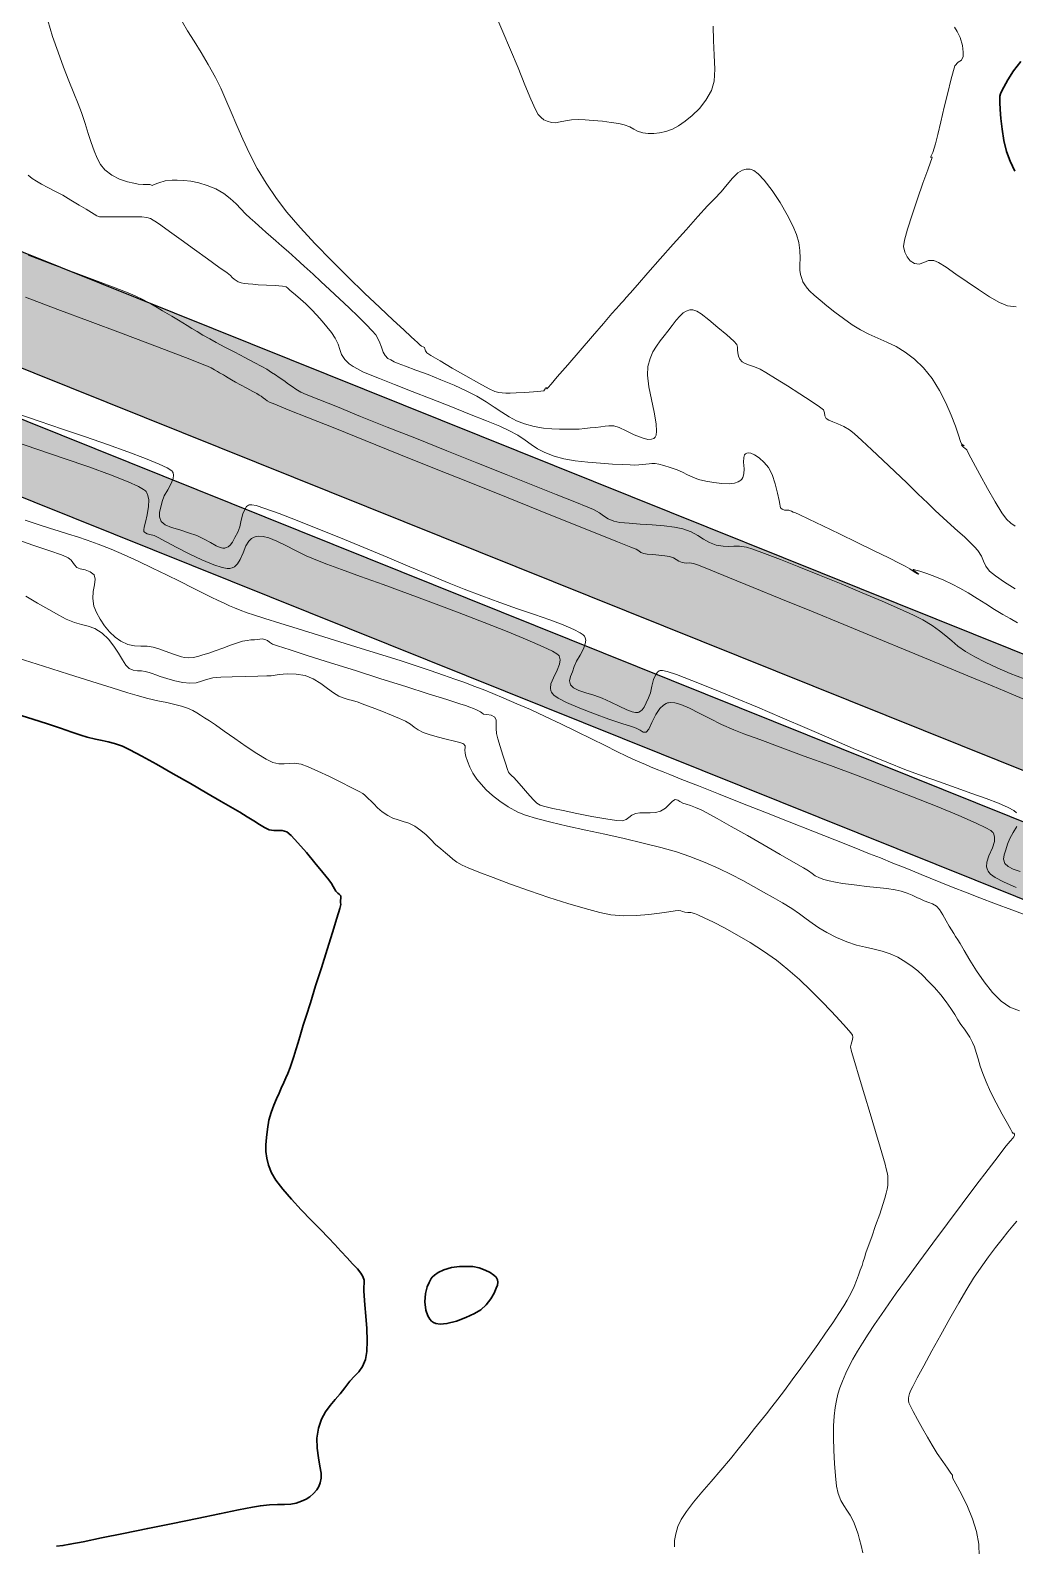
# Model space of a CAD drawing. Header units: metres. Extents: x 2662 to 3279, y 1027 to 1511.
# Drawn here: x 3030 to 3102.4, y 1326.3 to 1437.8 of the extents above; entities that cross this region are included whole.
import ezdxf

# ---------------------------------------------------------------- set-up
doc = ezdxf.new("R2010")
doc.units = ezdxf.units.M
doc.header["$LTSCALE"] = 1000
doc.layers.add('BREAKWATER', color=210, linetype='Continuous')
doc.layers.add('CONT-MJR', color=251, linetype='Continuous', lineweight=30)
doc.layers.add('CONT-MNR', color=252, linetype='Continuous', lineweight=9)

# ---------------------------------------------------------------- blocks, each defined once
blk = doc.blocks.new('Break Water Opsi 1')
at = {"transparency": 33554636}
h = blk.add_hatch(dxfattribs=at)
h.set_pattern_fill('GRAVEL', scale=3)
h.set_pattern_definition([(228.012787504, (2.1637, 1.29784), (-24, -27), [0.403608, -39.957264141]), (184.969740728, (1.8937, 0.99784), (36, 3), [0.692604, -68.567774284]), (132.51044708, (1.2037, 0.93784), (30, -33), [0.488364, -48.348097788]), (267.273689006, (0.0337, 0.18784), (3, 60), [0.630714, -62.440674125]), (292.833654178, (0.0037, -0.44216), (-15, 36), [0.618465, -61.228119384]), (357.273689006, (0.2437, -1.01216), (-60, 3), [0.630714, -62.440674125]), (37.694240467, (0.8737, -1.04216), (-39, -30), [0.834087, -82.574545647]), (72.255328375, (1.5337, -0.53216), (21, 66), [0.787464, -77.95896449]), (121.429565615, (1.7737, 0.21784), (-24, 39), [0.63285, -62.65221933]), (175.23635831, (1.4437, 0.75784), (33, -3), [0.722496, -35.402287736]), (222.397437798, (0.7237, 0.817845), (-36, -33), [0.934344, -92.500125014]), (138.814074834, (3.0037, 0.15784), (-21, 18), [0.318903, -31.571534438]), (171.46923439, (2.7637, 0.36784), (39, -6), [0.606711, -60.064534248]), (225, (2.1637, 0.4578), (-3e-16, -3), [0.424263, -3.818377687]), (203.19859051, (1.9537, 0.81784), (15, 6), [0.228474, -22.618845318]), (291.80140949, (1.7437, 0.72784), (-3, 9), [0.323109, -15.832385421]), (30.96375653, (1.8637, 0.42784), (9, 6), [0.524787, -16.968068685]), (161.56505118, (2.3137, 0.6978), (6, -3), [0.379473, -9.10735998]), (16.389540334, (0.0037, 0.72784), (30, 9), [0.5316, -52.62853544]), (70.34617594, (0.5137, 0.87784), (-12, -33.00000000001), [0.445983, -44.152223242]), (293.19859051, (2.3137, 1.29784), (-6, 15), [0.456945, -22.390374318]), (343.610459666, (2.4937, 0.87784), (-30, 9), [0.5316, -52.62853544]), (339.44395478, (0.0037, -1.13216), (-15, 6), [0.51264, -25.119371236]), (294.77514057, (0.4837, -1.31216), (-15, 33), [0.429534, -42.52392919]), (66.80140949, (2.3437, -1.70216), (6, 15), [0.456945, -22.390374318]), (17.354024636, (2.5237, -1.28216), (-39, -12), [0.502893, -49.786270843]), (69.44395478, (0.8737, -1.70216), (-6, -15), [0.25632, -25.375691236]), (101.30993247, (2.1637, -1.70216), (-3, 12), [0.15297, -15.14408854]), (165.96375653, (2.1337, -1.55216), (9, -3), [0.618465, -11.750851877]), (186.009005957, (1.5337, -1.40216), (30, 3), [0.57315, -56.741769524]), (303.69006753, (1.8637, 0.15784), (-3, 6), [0.432666, -10.383987826]), (353.157226587, (2.1037, -0.20216), (51, -6), [0.755382, -74.782687872]), (60.9453959, (2.8537, -0.29216), (-12, -21), [0.308868, -30.578022423]), (90, (3.0037, -0.0222), (-3, 3), [0.18, -2.82]), (120.256437164, (1.4737, -1.31216), (12, -21), [0.416772, -41.260559968]), (48.012787504, (1.2637, -0.95216), (24, 27), [0.807216, -39.553656141]), (0, (1.8037, -0.3522), (3, 3), [0.78, -2.22]), (325.30484647, (2.5837, -0.35216), (30, -21), [0.474342, -46.959822903]), (254.0546041, (2.9737, -0.62216), (-3, -12), [0.436806, -21.403523668]), (207.645975364, (2.8537, -1.04216), (-57, -30), [0.711195, -70.408422547]), (175.42607874, (2.2237, -1.37216), (-39, 3), [0.752397, -74.487220224])])
edge = h.paths.add_edge_path()
edge.add_line((434236.99, 132320.77), (434220.09, 132319.87))
edge.add_line((434220.09, 132319.87), (434185.31, 132310.94))
edge.add_line((434185.31, 132310.94), (434093.62, 132280.81))
edge.add_arc((434096.96, 132273.09), 8.41, 113.3593, 282.647)
edge.add_line((434098.8, 132264.88), (434190.01, 132294.86))
edge.add_line((434190.01, 132294.86), (434222.64, 132303.23))
edge.add_line((434222.64, 132303.23), (434234.18, 132303.85))
edge.add_line((434234.18, 132303.85), (434387.13, 132242.39))
edge.add_line((434387.13, 132242.39), (434387.22, 132248.07))
edge.add_line((434387.22, 132248.07), (434235.07, 132309.2))
edge.add_line((434235.07, 132309.2), (434221.84, 132308.49))
edge.add_line((434221.84, 132308.49), (434188.53, 132299.95))
edge.add_line((434188.53, 132299.95), (434097.59, 132270.06))
edge.add_arc((434097.44, 132271.85), 1.8, 122.1228, 274.7299, ccw=False)
edge.add_line((434096.48, 132273.38), (434187.54, 132303.31))
edge.add_line((434187.54, 132303.31), (434221.3, 132311.97))
edge.add_line((434221.3, 132311.97), (434235.65, 132312.74))
edge.add_line((434235.65, 132312.74), (434388.52, 132251.32))
edge.add_line((434388.52, 132251.32), (434393.67, 132257.82))
edge.add_line((434393.67, 132257.82), (434236.99, 132320.77))
edge = h.paths.add_edge_path()
edge.add_line((434036.49, 132263.19), (433967.09, 132256.43))
edge.add_line((433967.09, 132256.43), (433969.34, 132248.66))
edge.add_line((433969.34, 132248.66), (434037.77, 132255.32))
edge.add_arc((434037.57, 132253.55), 1.79, -72.3842, 83.5066, ccw=False)
edge.add_line((434038.11, 132251.84), (433969.68, 132245.18))
edge.add_line((433969.68, 132245.18), (433969.55, 132239.84))
edge.add_line((433969.55, 132239.84), (434038.69, 132246.57))
edge.add_arc((434037.08, 132254.81), 8.4, 281.08, 454.0226)
at = {"layer": 'BREAKWATER', "color": 3, "elevation": 2.49}
for points in [[(434094, 132280.93), (434185.31, 132310.94), (434220.09, 132319.87), (434236.99, 132320.77), (434393.67, 132257.82)], [(434096.48, 132273.38), (434187.54, 132303.31), (434221.3, 132311.97), (434235.65, 132312.74), (434388.52, 132251.32)], [(434097.57, 132270.05), (434188.53, 132299.95), (434221.84, 132308.49), (434235.07, 132309.2), (434387.22, 132248.07)], [(434099.23, 132265.02), (434190.01, 132294.86), (434222.64, 132303.23), (434234.18, 132303.85), (434387.13, 132242.39)]]:
    blk.add_lwpolyline(points, dxfattribs=at)

msp = doc.modelspace()

# ---------------------------------------------------------------- linework, layer by layer
at = {"layer": 'CONT-MJR', "elevation": -5, "flags": 128}
for points in [[(3102.42, 1427.44), (3102.08, 1428.16), (3101.81, 1428.89), (3101.61, 1429.7), (3101.47, 1430.53), (3101.38, 1431.31), (3101.33, 1431.98), (3101.31, 1432.48), (3101.3, 1432.74), (3101.32, 1432.96), (3101.36, 1433.13), (3101.46, 1433.34), (3101.6, 1433.62), (3101.89, 1434.14), (3102.31, 1434.81), (3102.85, 1435.49)], [(3028.98, 1387.48), (3030.15, 1387.11), (3031.23, 1386.76), (3032.2, 1386.44), (3033.03, 1386.16), (3033.69, 1385.94), (3034.17, 1385.79), (3034.77, 1385.64), (3035.26, 1385.54), (3035.7, 1385.45), (3036.17, 1385.33), (3036.75, 1385.12), (3037.3, 1384.86), (3038.17, 1384.39), (3039.26, 1383.79), (3040.48, 1383.1), (3041.75, 1382.37), (3042.96, 1381.67), (3044.03, 1381.05), (3044.87, 1380.56), (3045.38, 1380.26), (3045.93, 1379.93), (3046.41, 1379.62), (3046.83, 1379.35), (3047.2, 1379.13), (3047.54, 1378.98), (3047.9, 1378.91), (3048.21, 1378.93), (3048.51, 1378.93), (3048.84, 1378.82), (3049.16, 1378.54), (3049.67, 1378), (3050.29, 1377.3), (3050.92, 1376.54), (3051.49, 1375.84), (3051.93, 1375.3), (3052.13, 1375.03), (3052.26, 1374.81), (3052.35, 1374.62), (3052.45, 1374.45), (3052.6, 1374.31), (3052.73, 1374.21), (3052.82, 1374.1), (3052.82, 1373.93), (3052.79, 1373.76), (3052.81, 1373.61), (3052.82, 1373.47), (3052.74, 1373.18), (3052.52, 1372.46), (3052.2, 1371.42), (3051.81, 1370.17), (3051.39, 1368.82), (3050.96, 1367.48), (3050.58, 1366.25), (3050.27, 1365.25), (3050.06, 1364.59), (3049.86, 1363.92), (3049.68, 1363.32), (3049.52, 1362.77), (3049.37, 1362.28), (3049.23, 1361.84), (3049.1, 1361.47), (3048.93, 1361.04), (3048.77, 1360.71), (3048.62, 1360.38), (3048.44, 1359.96), (3048.28, 1359.59), (3048.09, 1359.18), (3047.89, 1358.71), (3047.7, 1358.18), (3047.53, 1357.6), (3047.42, 1356.94), (3047.35, 1356.32), (3047.31, 1355.78), (3047.31, 1355.29), (3047.38, 1354.81), (3047.51, 1354.3), (3047.73, 1353.72), (3048.05, 1353.18), (3048.56, 1352.52), (3049.19, 1351.79), (3049.91, 1351.02), (3050.64, 1350.26), (3051.33, 1349.56), (3051.92, 1348.95), (3052.37, 1348.47), (3052.83, 1347.96), (3053.28, 1347.48), (3053.69, 1347.04), (3054.04, 1346.66), (3054.3, 1346.34), (3054.45, 1346.1), (3054.53, 1345.83), (3054.54, 1345.6), (3054.52, 1345.35), (3054.51, 1345.05), (3054.54, 1344.68), (3054.6, 1344.02), (3054.67, 1343.19), (3054.73, 1342.27), (3054.76, 1341.37), (3054.73, 1340.58), (3054.63, 1340), (3054.41, 1339.47), (3054.15, 1339.09), (3053.83, 1338.76), (3053.49, 1338.4), (3053.11, 1337.92), (3052.77, 1337.47), (3052.4, 1337.05), (3052.04, 1336.62), (3051.7, 1336.15), (3051.41, 1335.61), (3051.17, 1334.95), (3051.06, 1334.22), (3051.08, 1333.48), (3051.17, 1332.77), (3051.29, 1332.14), (3051.37, 1331.63), (3051.38, 1331.27), (3051.3, 1330.93), (3051.2, 1330.65), (3051.05, 1330.41), (3050.82, 1330.14), (3050.55, 1329.9), (3050.27, 1329.71), (3049.94, 1329.57), (3049.54, 1329.43), (3049.14, 1329.36), (3048.68, 1329.33), (3048.16, 1329.32), (3047.57, 1329.3), (3046.91, 1329.23), (3046.33, 1329.13), (3045.29, 1328.93), (3043.89, 1328.65), (3042.25, 1328.31), (3040.46, 1327.94), (3038.62, 1327.57), (3036.84, 1327.2), (3035.22, 1326.87), (3033.87, 1326.59), (3032.89, 1326.4), (3032.37, 1326.31), (3031.91, 1326.26)]]:
    msp.add_lwpolyline(points, dxfattribs=at)
msp.add_lwpolyline([(3059.56, 1342.76), (3059.49, 1342.82), (3059.37, 1342.96), (3059.22, 1343.22), (3059.08, 1343.63), (3059.01, 1344.23), (3059.05, 1344.85), (3059.17, 1345.34), (3059.31, 1345.67), (3059.42, 1345.87), (3059.48, 1345.96), (3059.55, 1346.05), (3059.71, 1346.21), (3059.98, 1346.41), (3060.4, 1346.6), (3060.97, 1346.76), (3061.55, 1346.84), (3062.09, 1346.85), (3062.54, 1346.83), (3063, 1346.75), (3063.44, 1346.58), (3063.81, 1346.39), (3064.09, 1346.19), (3064.25, 1346.05), (3064.34, 1345.87), (3064.37, 1345.69), (3064.34, 1345.47), (3064.26, 1345.24), (3064.1, 1344.88), (3063.85, 1344.46), (3063.52, 1344.03), (3063.12, 1343.66), (3062.65, 1343.38), (3062.02, 1343.08), (3061.33, 1342.82), (3060.63, 1342.64), (3060.13, 1342.6), (3059.81, 1342.64), (3059.64, 1342.71)], close=True, dxfattribs=at)
at = {"layer": 'CONT-MNR', "flags": 128}
for points, elevation in [([(3102.43, 1396.7), (3101.65, 1397.19), (3100.99, 1397.65), (3100.56, 1398), (3100.27, 1398.38), (3100.11, 1398.74), (3099.96, 1399.1), (3099.69, 1399.51), (3099.44, 1399.8), (3099.11, 1400.13), (3098.7, 1400.52), (3098.23, 1400.94), (3097.71, 1401.42), (3097.15, 1401.93), (3096.56, 1402.47), (3096, 1403), (3095.28, 1403.69), (3094.46, 1404.49), (3093.58, 1405.33), (3092.7, 1406.17), (3091.88, 1406.94), (3091.16, 1407.61), (3090.6, 1408.12), (3090.25, 1408.4), (3089.82, 1408.65), (3089.4, 1408.84), (3089.02, 1408.99), (3088.72, 1409.11), (3088.54, 1409.23), (3088.44, 1409.44), (3088.42, 1409.66), (3088.33, 1409.88), (3088.05, 1410.1), (3087.43, 1410.52), (3086.6, 1411.06), (3085.69, 1411.64), (3084.81, 1412.18), (3084.1, 1412.61), (3083.67, 1412.86), (3083.26, 1413.04), (3082.88, 1413.16), (3082.57, 1413.27), (3082.35, 1413.4), (3082.18, 1413.61), (3082.09, 1413.82), (3082.03, 1414.06), (3082, 1414.28), (3082.02, 1414.47), (3081.97, 1414.67), (3081.73, 1414.92), (3081.22, 1415.38), (3080.56, 1415.94), (3079.89, 1416.5), (3079.33, 1416.93), (3079.01, 1417.14), (3078.73, 1417.22), (3078.49, 1417.22), (3078.23, 1417.14), (3078.02, 1417.01), (3077.77, 1416.77), (3077.49, 1416.46), (3077.19, 1416.08), (3076.88, 1415.67), (3076.61, 1415.31), (3076.33, 1414.95), (3076.05, 1414.56), (3075.79, 1414.13), (3075.57, 1413.64), (3075.41, 1413.06), (3075.38, 1412.41), (3075.49, 1411.56), (3075.68, 1410.63), (3075.88, 1409.69), (3076.02, 1408.85), (3076.06, 1408.3), (3076.02, 1408), (3075.95, 1407.86), (3075.9, 1407.81), (3075.84, 1407.76), (3075.69, 1407.71), (3075.42, 1407.7), (3074.99, 1407.8), (3074.4, 1408.04), (3073.82, 1408.32), (3073.3, 1408.57), (3072.92, 1408.69), (3072.55, 1408.7), (3072.26, 1408.68), (3071.96, 1408.63), (3071.58, 1408.58), (3071.17, 1408.54), (3070.78, 1408.5), (3070.36, 1408.46), (3069.85, 1408.45), (3069.42, 1408.45), (3068.92, 1408.45), (3068.35, 1408.47), (3067.73, 1408.53), (3067.05, 1408.64), (3066.34, 1408.84), (3065.75, 1409.07), (3065.2, 1409.36), (3064.66, 1409.7), (3064.11, 1410.07), (3063.51, 1410.46), (3062.83, 1410.87), (3062.05, 1411.28), (3061.15, 1411.69), (3060.19, 1412.09), (3059.24, 1412.47), (3058.34, 1412.8), (3057.59, 1413.09), (3057.03, 1413.29), (3056.75, 1413.41), (3056.49, 1413.54), (3056.29, 1413.66), (3056.09, 1413.86), (3055.94, 1414.12), (3055.81, 1414.49), (3055.64, 1414.93), (3055.39, 1415.38), (3055.12, 1415.69), (3054.68, 1416.15), (3054.1, 1416.73), (3053.43, 1417.37), (3052.72, 1418.04), (3052.01, 1418.71), (3051.35, 1419.32), (3050.78, 1419.85), (3050.12, 1420.45), (3049.52, 1421), (3048.97, 1421.49), (3048.47, 1421.92), (3048.04, 1422.3), (3047.67, 1422.63), (3047.31, 1422.94), (3047.03, 1423.19), (3046.78, 1423.42), (3046.5, 1423.67), (3046.14, 1423.98), (3045.81, 1424.3), (3045.47, 1424.66), (3045.11, 1425.04), (3044.69, 1425.42), (3044.21, 1425.78), (3043.63, 1426.12), (3043, 1426.38), (3042.38, 1426.57), (3041.79, 1426.69), (3041.26, 1426.75), (3040.79, 1426.78), (3040.41, 1426.78), (3039.91, 1426.71), (3039.44, 1426.57), (3039.09, 1426.44), (3038.93, 1426.38), (3038.85, 1426.42), (3038.76, 1426.46), (3038.6, 1426.45), (3038.29, 1426.44), (3037.92, 1426.47), (3037.6, 1426.54), (3037.12, 1426.65), (3036.55, 1426.84), (3035.97, 1427.13), (3035.45, 1427.53), (3035.15, 1427.91), (3034.89, 1428.38), (3034.67, 1428.92), (3034.46, 1429.53), (3034.24, 1430.21), (3034.01, 1430.95), (3033.74, 1431.74), (3033.5, 1432.38), (3033.19, 1433.17), (3032.82, 1434.08), (3032.42, 1435.09), (3032.02, 1436.18), (3031.62, 1437.33), (3031.26, 1438.52)], -2), ([(3102.43, 1401.31), (3102.13, 1401.52), (3101.8, 1401.82), (3101.45, 1402.3), (3100.96, 1403.1), (3100.4, 1404.09), (3099.84, 1405.11), (3099.35, 1406.02), (3099, 1406.67), (3098.87, 1406.92), (3098.82, 1406.97), (3098.78, 1407.01), (3098.62, 1407.14), (3098.49, 1407.28), (3098.59, 1407.25), (3098.7, 1407.21), (3098.62, 1407.27), (3098.48, 1407.37), (3098.42, 1407.55), (3098.27, 1408.01), (3098.04, 1408.67), (3097.73, 1409.48), (3097.34, 1410.38), (3096.87, 1411.3), (3096.32, 1412.18), (3095.7, 1412.97), (3095.03, 1413.61), (3094.35, 1414.12), (3093.67, 1414.52), (3092.99, 1414.86), (3092.33, 1415.15), (3091.68, 1415.44), (3091.05, 1415.75), (3090.45, 1416.12), (3089.8, 1416.59), (3089.17, 1417.06), (3088.59, 1417.52), (3088.08, 1417.94), (3087.65, 1418.31), (3087.33, 1418.61), (3087.13, 1418.82), (3086.95, 1419.07), (3086.82, 1419.29), (3086.73, 1419.53), (3086.64, 1419.84), (3086.6, 1420.14), (3086.6, 1420.55), (3086.61, 1421.04), (3086.59, 1421.59), (3086.52, 1422.18), (3086.35, 1422.78), (3086.08, 1423.41), (3085.66, 1424.22), (3085.14, 1425.12), (3084.57, 1426), (3083.98, 1426.77), (3083.53, 1427.24), (3083.21, 1427.47), (3083.02, 1427.55), (3082.93, 1427.57), (3082.83, 1427.58), (3082.64, 1427.57), (3082.37, 1427.5), (3082.04, 1427.3), (3081.64, 1426.92), (3081.25, 1426.45), (3080.81, 1425.92), (3080.31, 1425.39), (3079.81, 1424.88), (3079.09, 1424.09), (3078.22, 1423.12), (3077.27, 1422.05), (3076.31, 1420.97), (3075.41, 1419.95), (3074.65, 1419.08), (3074.1, 1418.45), (3073.82, 1418.14), (3073.61, 1417.9), (3073.45, 1417.72), (3073.29, 1417.54), (3073.08, 1417.31), (3072.77, 1416.95), (3072.15, 1416.23), (3071.33, 1415.28), (3070.42, 1414.23), (3069.53, 1413.19), (3068.75, 1412.29), (3068.29, 1411.76), (3068.08, 1411.51), (3068.01, 1411.43), (3068, 1411.42), (3067.99, 1411.42), (3067.97, 1411.44), (3067.94, 1411.48), (3067.9, 1411.51), (3067.86, 1411.41), (3067.77, 1411.28), (3067.54, 1411.25), (3067.01, 1411.2), (3066.36, 1411.15), (3065.73, 1411.11), (3065.28, 1411.1), (3064.96, 1411.1), (3064.7, 1411.11), (3064.45, 1411.14), (3064.15, 1411.22), (3063.73, 1411.42), (3062.97, 1411.83), (3062.02, 1412.37), (3061.02, 1412.94), (3060.12, 1413.47), (3059.45, 1413.88), (3059.16, 1414.07), (3059.06, 1414.22), (3059.01, 1414.37), (3058.97, 1414.46), (3058.87, 1414.51), (3058.77, 1414.55), (3058.66, 1414.64), (3058.47, 1414.82), (3058.24, 1415.03), (3058.01, 1415.25), (3057.47, 1415.75), (3056.68, 1416.48), (3055.7, 1417.4), (3054.57, 1418.46), (3053.37, 1419.63), (3052.14, 1420.85), (3050.94, 1422.09), (3049.83, 1423.29), (3048.85, 1424.41), (3048.08, 1425.41), (3047.33, 1426.54), (3046.67, 1427.64), (3046.11, 1428.73), (3045.61, 1429.78), (3045.16, 1430.8), (3044.75, 1431.77), (3044.37, 1432.68), (3043.99, 1433.54), (3043.6, 1434.33), (3043.07, 1435.28), (3042.54, 1436.17), (3042.02, 1437), (3041.55, 1437.75), (3041.18, 1438.4)], -3), ([(3080.21, 1438.11), (3080.23, 1437.04), (3080.29, 1435.96), (3080.33, 1434.94), (3080.3, 1434.06), (3080.1, 1433.36), (3079.68, 1432.65), (3079.2, 1432.04), (3078.68, 1431.53), (3078.16, 1431.1), (3077.66, 1430.77), (3077.22, 1430.53), (3076.73, 1430.34), (3076.28, 1430.24), (3075.85, 1430.2), (3075.44, 1430.21), (3075.05, 1430.26), (3074.66, 1430.37), (3074.37, 1430.53), (3074.08, 1430.7), (3073.68, 1430.85), (3073.27, 1430.94), (3072.71, 1431.02), (3072.07, 1431.1), (3071.4, 1431.17), (3070.79, 1431.22), (3070.28, 1431.23), (3069.79, 1431.2), (3069.35, 1431.13), (3068.96, 1431.05), (3068.62, 1431), (3068.32, 1431.01), (3068.01, 1431.1), (3067.77, 1431.21), (3067.56, 1431.38), (3067.33, 1431.61), (3067.14, 1431.97), (3066.81, 1432.72), (3066.37, 1433.78), (3065.86, 1435.03), (3065.31, 1436.36), (3064.75, 1437.68), (3064.23, 1438.88)], -4), ([(3102.5, 1417.45), (3101.87, 1417.53), (3101.29, 1417.77), (3100.56, 1418.19), (3099.74, 1418.72), (3098.9, 1419.3), (3098.08, 1419.86), (3097.36, 1420.36), (3096.79, 1420.71), (3096.45, 1420.87), (3096.05, 1420.85), (3095.71, 1420.72), (3095.38, 1420.6), (3095.04, 1420.63), (3094.72, 1420.84), (3094.48, 1421.12), (3094.31, 1421.47), (3094.22, 1421.89), (3094.29, 1422.35), (3094.52, 1423.17), (3094.85, 1424.23), (3095.25, 1425.4), (3095.65, 1426.54), (3096, 1427.52), (3096.2, 1428.1), (3096.3, 1428.37), (3096.33, 1428.46), (3096.33, 1428.47), (3096.33, 1428.47), (3096.31, 1428.47), (3096.25, 1428.46), (3096.21, 1428.45), (3096.25, 1428.56), (3096.37, 1428.81), (3096.48, 1429.12), (3096.57, 1429.45), (3096.74, 1430.14), (3096.96, 1431.07), (3097.22, 1432.13), (3097.48, 1433.19), (3097.71, 1434.12), (3097.9, 1434.83), (3098.01, 1435.18), (3098.24, 1435.44), (3098.48, 1435.61), (3098.62, 1435.87), (3098.62, 1436.19), (3098.55, 1436.69), (3098.38, 1437.27), (3098.18, 1437.72), (3097.97, 1438.03)], -4), ([(3102.61, 1394.2), (3102.07, 1394.51), (3101.53, 1394.82), (3100.92, 1395.19), (3100.28, 1395.59), (3099.63, 1396), (3098.98, 1396.4), (3098.37, 1396.76), (3097.81, 1397.05), (3097.18, 1397.33), (3096.53, 1397.6), (3095.93, 1397.82), (3095.43, 1398), (3095.13, 1398.08), (3094.99, 1398.12), (3094.95, 1398.12), (3094.94, 1398.12), (3094.94, 1398.1), (3094.97, 1398.06), (3095.07, 1397.98), (3095.24, 1397.86), (3095.34, 1397.77), (3095.24, 1397.81), (3095, 1397.96), (3094.69, 1398.17), (3094.34, 1398.37), (3093.95, 1398.57), (3093.15, 1398.97), (3092.06, 1399.5), (3090.81, 1400.11), (3089.51, 1400.74), (3088.29, 1401.33), (3087.26, 1401.83), (3086.55, 1402.17), (3086.28, 1402.3), (3086.19, 1402.32), (3086.11, 1402.34), (3085.97, 1402.41), (3085.78, 1402.48), (3085.63, 1402.49), (3085.47, 1402.5), (3085.3, 1402.56), (3085.18, 1402.65), (3085.14, 1402.78), (3085.13, 1402.94), (3085.08, 1403.2), (3084.96, 1403.75), (3084.78, 1404.43), (3084.55, 1405.11), (3084.28, 1405.62), (3083.96, 1406), (3083.61, 1406.33), (3083.26, 1406.57), (3082.99, 1406.68), (3082.81, 1406.71), (3082.69, 1406.69), (3082.64, 1406.67), (3082.59, 1406.64), (3082.52, 1406.56), (3082.47, 1406.36), (3082.46, 1406.02), (3082.49, 1405.53), (3082.48, 1405.15), (3082.4, 1404.9), (3082.32, 1404.76), (3082.26, 1404.7), (3082.19, 1404.65), (3082.05, 1404.57), (3081.79, 1404.48), (3081.4, 1404.43), (3080.85, 1404.45), (3080.26, 1404.53), (3079.67, 1404.63), (3079.14, 1404.75), (3078.71, 1404.92), (3078.33, 1405.1), (3077.95, 1405.29), (3077.56, 1405.45), (3077.05, 1405.62), (3076.59, 1405.77), (3076.22, 1405.87), (3075.94, 1405.93), (3075.71, 1405.93), (3075.51, 1405.9), (3075.27, 1405.87), (3075, 1405.85), (3074.74, 1405.82), (3074.41, 1405.81), (3074.11, 1405.82), (3073.55, 1405.84), (3072.8, 1405.88), (3071.92, 1405.94), (3070.99, 1406.02), (3070.07, 1406.13), (3069.23, 1406.27), (3068.53, 1406.45), (3067.84, 1406.72), (3067.29, 1407.01), (3066.83, 1407.32), (3066.38, 1407.65), (3065.85, 1408), (3065.18, 1408.36), (3064.52, 1408.66), (3063.53, 1409.07), (3062.3, 1409.56), (3060.92, 1410.11), (3059.47, 1410.67), (3058.06, 1411.23), (3056.76, 1411.73), (3055.66, 1412.17), (3054.87, 1412.49), (3054.45, 1412.67), (3054.04, 1412.88), (3053.72, 1413.05), (3053.43, 1413.25), (3053.12, 1413.57), (3052.88, 1413.95), (3052.75, 1414.31), (3052.62, 1414.7), (3052.4, 1415.14), (3052.13, 1415.55), (3051.8, 1415.97), (3051.44, 1416.4), (3051.06, 1416.83), (3050.66, 1417.25), (3050.26, 1417.66), (3049.85, 1418.02), (3049.49, 1418.33), (3049.21, 1418.56), (3049.06, 1418.68), (3048.93, 1418.82), (3048.79, 1418.92), (3048.52, 1418.96), (3047.99, 1419.01), (3047.35, 1419.05), (3046.75, 1419.08), (3046.36, 1419.11), (3046.01, 1419.14), (3045.72, 1419.17), (3045.48, 1419.22), (3045.27, 1419.3), (3045.11, 1419.39), (3044.97, 1419.49), (3044.84, 1419.62), (3044.71, 1419.75), (3044.46, 1419.94), (3043.85, 1420.38), (3043.01, 1420.99), (3042.05, 1421.68), (3041.08, 1422.38), (3040.22, 1423), (3039.57, 1423.46), (3039.26, 1423.68), (3039.01, 1423.83), (3038.82, 1423.95), (3038.55, 1424.03), (3038.18, 1424.06), (3037.5, 1424.08), (3036.69, 1424.08), (3035.9, 1424.08), (3035.3, 1424.07), (3035.06, 1424.07), (3035, 1424.1), (3034.88, 1424.15), (3034.67, 1424.26), (3034.47, 1424.39), (3034.08, 1424.63), (3033.56, 1424.94), (3032.96, 1425.3), (3032.36, 1425.66), (3031.79, 1425.97), (3031.27, 1426.24), (3030.81, 1426.47), (3030.42, 1426.69), (3030.11, 1426.9), (3029.83, 1427.13)], -1), ([(3103.09, 1390.07), (3102.08, 1390.48), (3101.11, 1390.89), (3100.23, 1391.3), (3099.47, 1391.69), (3098.78, 1392.1), (3098.23, 1392.49), (3097.77, 1392.87), (3097.34, 1393.24), (3096.88, 1393.61), (3096.33, 1394), (3095.65, 1394.42), (3094.96, 1394.76), (3093.93, 1395.23), (3092.65, 1395.79), (3091.19, 1396.41), (3089.63, 1397.06), (3088.05, 1397.7), (3086.53, 1398.31), (3085.16, 1398.86), (3084, 1399.3), (3083.14, 1399.61), (3082.67, 1399.77), (3082.16, 1399.84), (3081.74, 1399.85), (3081.36, 1399.82), (3080.95, 1399.83), (3080.45, 1399.92), (3079.94, 1400.11), (3079.51, 1400.36), (3079.08, 1400.63), (3078.59, 1400.9), (3077.99, 1401.12), (3077.38, 1401.25), (3076.6, 1401.34), (3075.73, 1401.41), (3074.85, 1401.47), (3074.03, 1401.52), (3073.36, 1401.59), (3072.92, 1401.68), (3072.48, 1401.86), (3072.16, 1402.06), (3071.85, 1402.29), (3071.42, 1402.53), (3070.99, 1402.71), (3070.05, 1403.09), (3068.67, 1403.65), (3066.95, 1404.33), (3064.98, 1405.12), (3062.84, 1405.98), (3060.61, 1406.86), (3058.38, 1407.75), (3056.24, 1408.6), (3054.28, 1409.39), (3052.57, 1410.08), (3051.21, 1410.62), (3050.28, 1411.01), (3049.87, 1411.18), (3049.51, 1411.39), (3049.24, 1411.58), (3048.98, 1411.77), (3048.64, 1412.02), (3048.29, 1412.25), (3048.01, 1412.44), (3047.73, 1412.63), (3047.37, 1412.86), (3047, 1413.06), (3046.44, 1413.36), (3045.75, 1413.72), (3045.02, 1414.11), (3044.3, 1414.48), (3043.66, 1414.82), (3043.18, 1415.09), (3042.68, 1415.37), (3042.25, 1415.63), (3041.86, 1415.86), (3041.52, 1416.07), (3041.2, 1416.26), (3040.88, 1416.46), (3040.63, 1416.61), (3040.38, 1416.77), (3040.05, 1416.96), (3039.71, 1417.16), (3039.31, 1417.4), (3038.84, 1417.67), (3038.3, 1417.96), (3037.68, 1418.26), (3037.17, 1418.47), (3036.21, 1418.84), (3034.91, 1419.34), (3033.35, 1419.93), (3031.62, 1420.57), (3029.81, 1421.25)], 1), ([(3103.12, 1388.56), (3102.15, 1388.97), (3100.74, 1389.56), (3098.96, 1390.3), (3096.9, 1391.16), (3094.63, 1392.09), (3092.25, 1393.08), (3089.82, 1394.08), (3087.45, 1395.05), (3085.2, 1395.97), (3083.16, 1396.81), (3081.41, 1397.52), (3080.04, 1398.07), (3079.13, 1398.43), (3078.76, 1398.57), (3078.47, 1398.61), (3078.22, 1398.59), (3077.93, 1398.63), (3077.7, 1398.73), (3077.5, 1398.85), (3077.29, 1398.97), (3077.01, 1399.08), (3076.67, 1399.14), (3076.23, 1399.18), (3075.77, 1399.22), (3075.37, 1399.25), (3075.11, 1399.29), (3074.9, 1399.38), (3074.75, 1399.49), (3074.55, 1399.61), (3074.16, 1399.77), (3073.17, 1400.17), (3071.67, 1400.77), (3069.74, 1401.54), (3067.49, 1402.45), (3065.01, 1403.44), (3062.39, 1404.49), (3059.72, 1405.56), (3057.09, 1406.61), (3054.61, 1407.61), (3052.37, 1408.51), (3050.45, 1409.28), (3048.95, 1409.88), (3047.96, 1410.28), (3047.58, 1410.44), (3047.41, 1410.54), (3047.28, 1410.64), (3047.12, 1410.75), (3046.95, 1410.87), (3046.82, 1410.96), (3046.64, 1411.07), (3046.35, 1411.23), (3045.9, 1411.46), (3045.43, 1411.71), (3045.07, 1411.9), (3044.77, 1412.08), (3044.53, 1412.22), (3044.33, 1412.35), (3044.18, 1412.44), (3044.05, 1412.51), (3043.9, 1412.6), (3043.74, 1412.7), (3043.54, 1412.82), (3043.29, 1412.95), (3043.01, 1413.09), (3042.63, 1413.24), (3041.72, 1413.59), (3040.36, 1414.11), (3038.62, 1414.77), (3036.6, 1415.53), (3034.37, 1416.38), (3032.01, 1417.26), (3029.62, 1418.17)], 2), ([(3028.99, 1409.6), (3030.64, 1409.04), (3032.34, 1408.46), (3034.04, 1407.88), (3035.66, 1407.31), (3037.15, 1406.77), (3038.44, 1406.29), (3039.46, 1405.87), (3040.04, 1405.6), (3040.32, 1405.44), (3040.42, 1405.35), (3040.45, 1405.32), (3040.48, 1405.24), (3040.51, 1405.07), (3040.48, 1404.81), (3040.35, 1404.45), (3040.09, 1403.99), (3039.83, 1403.54), (3039.67, 1403.13), (3039.57, 1402.7), (3039.48, 1402.33), (3039.47, 1401.99), (3039.6, 1401.66), (3039.89, 1401.42), (3040.37, 1401.21), (3040.97, 1401.03), (3041.61, 1400.83), (3042.22, 1400.62), (3042.76, 1400.36), (3043.23, 1400.1), (3043.65, 1399.87), (3043.95, 1399.74), (3044.15, 1399.7), (3044.28, 1399.7), (3044.34, 1399.72), (3044.41, 1399.74), (3044.54, 1399.8), (3044.69, 1399.92), (3044.85, 1400.14), (3045.03, 1400.48), (3045.24, 1400.88), (3045.39, 1401.27), (3045.5, 1401.75), (3045.61, 1402.22), (3045.75, 1402.55), (3045.89, 1402.75), (3046.02, 1402.85), (3046.09, 1402.88), (3046.13, 1402.89), (3046.27, 1402.89), (3046.59, 1402.82), (3047.22, 1402.62), (3048.29, 1402.24), (3049.62, 1401.73), (3051.14, 1401.12), (3052.8, 1400.45), (3054.51, 1399.73), (3056.23, 1399.02), (3057.9, 1398.32), (3059.44, 1397.68), (3060.79, 1397.12), (3061.89, 1396.67), (3063.2, 1396.18), (3064.52, 1395.7), (3065.83, 1395.24), (3067.07, 1394.81), (3068.21, 1394.41), (3069.19, 1394.04), (3069.97, 1393.71), (3070.43, 1393.47), (3070.66, 1393.31), (3070.75, 1393.21), (3070.78, 1393.17), (3070.81, 1393.09), (3070.84, 1392.92), (3070.81, 1392.65), (3070.68, 1392.28), (3070.43, 1391.81), (3070.17, 1391.37), (3070, 1390.98), (3069.86, 1390.59), (3069.72, 1390.25), (3069.65, 1389.94), (3069.72, 1389.64), (3069.95, 1389.42), (3070.34, 1389.23), (3070.85, 1389.06), (3071.44, 1388.88), (3072.06, 1388.65), (3072.69, 1388.37), (3073.31, 1388.06), (3073.87, 1387.8), (3074.26, 1387.65), (3074.5, 1387.6), (3074.63, 1387.6), (3074.69, 1387.61), (3074.75, 1387.63), (3074.86, 1387.69), (3075, 1387.8), (3075.14, 1388), (3075.28, 1388.32), (3075.46, 1388.69), (3075.6, 1389.06), (3075.71, 1389.54), (3075.83, 1390.02), (3075.97, 1390.36), (3076.12, 1390.56), (3076.25, 1390.66), (3076.32, 1390.69), (3076.36, 1390.7), (3076.5, 1390.69), (3076.84, 1390.61), (3077.51, 1390.39), (3078.66, 1389.96), (3080.08, 1389.4), (3081.7, 1388.73), (3083.47, 1387.99), (3085.3, 1387.2), (3087.14, 1386.42), (3088.9, 1385.66), (3090.53, 1384.96), (3091.96, 1384.36), (3093.11, 1383.89), (3094.33, 1383.41), (3095.59, 1382.95), (3096.86, 1382.5), (3098.09, 1382.06), (3099.25, 1381.65), (3100.3, 1381.27), (3101.2, 1380.92), (3101.92, 1380.6), (3102.33, 1380.38), (3102.54, 1380.23)], 2), ([(3028.58, 1407.62), (3030.54, 1406.96), (3032.47, 1406.3), (3034.28, 1405.67), (3035.88, 1405.08), (3037.17, 1404.57), (3037.93, 1404.22), (3038.31, 1404.02), (3038.45, 1403.91), (3038.49, 1403.86), (3038.55, 1403.77), (3038.63, 1403.57), (3038.69, 1403.24), (3038.68, 1402.76), (3038.58, 1402.15), (3038.44, 1401.6), (3038.35, 1401.24), (3038.32, 1401.04), (3038.33, 1400.95), (3038.34, 1400.92), (3038.37, 1400.87), (3038.45, 1400.81), (3038.58, 1400.75), (3038.78, 1400.71), (3039.09, 1400.62), (3039.39, 1400.47), (3039.97, 1400.15), (3040.76, 1399.73), (3041.66, 1399.27), (3042.6, 1398.83), (3043.48, 1398.46), (3044.08, 1398.27), (3044.46, 1398.2), (3044.65, 1398.2), (3044.73, 1398.21), (3044.83, 1398.24), (3045, 1398.33), (3045.21, 1398.53), (3045.42, 1398.87), (3045.63, 1399.36), (3045.84, 1399.86), (3046.05, 1400.21), (3046.26, 1400.41), (3046.44, 1400.5), (3046.53, 1400.53), (3046.62, 1400.55), (3046.8, 1400.57), (3047.1, 1400.55), (3047.53, 1400.45), (3048.12, 1400.21), (3048.77, 1399.89), (3049.49, 1399.53), (3050.27, 1399.14), (3051.11, 1398.78), (3051.8, 1398.52), (3052.88, 1398.13), (3054.28, 1397.61), (3055.93, 1397.01), (3057.73, 1396.35), (3059.63, 1395.65), (3061.53, 1394.93), (3063.37, 1394.23), (3065.07, 1393.56), (3066.54, 1392.96), (3067.72, 1392.44), (3068.4, 1392.11), (3068.72, 1391.91), (3068.84, 1391.81), (3068.88, 1391.77), (3068.92, 1391.67), (3068.96, 1391.47), (3068.92, 1391.15), (3068.75, 1390.71), (3068.46, 1390.16), (3068.28, 1389.71), (3068.24, 1389.39), (3068.28, 1389.19), (3068.32, 1389.09), (3068.36, 1389.02), (3068.5, 1388.88), (3068.82, 1388.66), (3069.43, 1388.34), (3070.4, 1387.92), (3071.48, 1387.51), (3072.55, 1387.12), (3073.5, 1386.8), (3074.21, 1386.57), (3074.55, 1386.45), (3074.84, 1386.29), (3075.06, 1386.16), (3075.3, 1386.15), (3075.48, 1386.38), (3075.71, 1386.87), (3076.01, 1387.46), (3076.3, 1387.9), (3076.56, 1388.15), (3076.76, 1388.27), (3076.86, 1388.31), (3076.94, 1388.32), (3077.11, 1388.34), (3077.4, 1388.31), (3077.84, 1388.18), (3078.47, 1387.91), (3079.19, 1387.55), (3079.98, 1387.15), (3080.83, 1386.73), (3081.74, 1386.33), (3082.48, 1386.04), (3083.64, 1385.61), (3085.14, 1385.06), (3086.91, 1384.4), (3088.84, 1383.69), (3090.88, 1382.93), (3092.92, 1382.16), (3094.89, 1381.4), (3096.71, 1380.68), (3098.29, 1380.03), (3099.56, 1379.47), (3100.29, 1379.12), (3100.65, 1378.91), (3100.78, 1378.8), (3100.82, 1378.76), (3100.87, 1378.65), (3100.92, 1378.44), (3100.91, 1378.1), (3100.76, 1377.64), (3100.51, 1377.05), (3100.36, 1376.58), (3100.34, 1376.24), (3100.39, 1376.02), (3100.44, 1375.92), (3100.49, 1375.85), (3100.63, 1375.71), (3100.96, 1375.47), (3101.57, 1375.15), (3102.51, 1374.72)], 1), ([(3029.59, 1401.76), (3030.55, 1401.43), (3031.38, 1401.17), (3032.1, 1400.94), (3032.78, 1400.73), (3033.45, 1400.52), (3034.17, 1400.28), (3034.98, 1399.98), (3035.93, 1399.61), (3036.89, 1399.2), (3037.91, 1398.73), (3038.96, 1398.23), (3040, 1397.73), (3041, 1397.23), (3041.91, 1396.78), (3042.69, 1396.38), (3043.32, 1396.07), (3043.75, 1395.86), (3044.25, 1395.64), (3044.64, 1395.45), (3045, 1395.3), (3045.41, 1395.13), (3045.92, 1394.94), (3046.39, 1394.78), (3047.22, 1394.52), (3048.34, 1394.17), (3049.68, 1393.75), (3051.17, 1393.29), (3052.74, 1392.81), (3054.32, 1392.32), (3055.85, 1391.84), (3057.25, 1391.4), (3058.45, 1391.01), (3059.39, 1390.69), (3060.37, 1390.35), (3061.21, 1390.06), (3061.94, 1389.8), (3062.61, 1389.55), (3063.29, 1389.29), (3064.01, 1389), (3064.82, 1388.66), (3065.78, 1388.25), (3066.77, 1387.81), (3067.86, 1387.31), (3069.01, 1386.76), (3070.15, 1386.21), (3071.26, 1385.67), (3072.27, 1385.17), (3073.14, 1384.73), (3073.84, 1384.39), (3074.3, 1384.18), (3074.82, 1383.95), (3075.23, 1383.77), (3075.61, 1383.61), (3076.02, 1383.44), (3076.55, 1383.23), (3077.03, 1383.03), (3077.91, 1382.68), (3079.13, 1382.2), (3080.61, 1381.61), (3082.26, 1380.96), (3084.02, 1380.26), (3085.81, 1379.56), (3087.55, 1378.87), (3089.16, 1378.23), (3090.58, 1377.67), (3091.73, 1377.21), (3092.52, 1376.9), (3093.44, 1376.52), (3094.21, 1376.21), (3094.88, 1375.94), (3095.52, 1375.67), (3096.19, 1375.4), (3096.96, 1375.09), (3097.88, 1374.73), (3098.78, 1374.38), (3099.84, 1373.97), (3101, 1373.53), (3102.19, 1373.08), (3103.36, 1372.64)], -1), ([(3028.64, 1400.45), (3030.17, 1399.92), (3031.42, 1399.49), (3032.27, 1399.19), (3032.61, 1399.06), (3032.76, 1398.99), (3032.86, 1398.92), (3032.98, 1398.81), (3033.1, 1398.65), (3033.22, 1398.46), (3033.4, 1398.26), (3033.65, 1398.16), (3034.01, 1398.09), (3034.38, 1397.96), (3034.67, 1397.73), (3034.74, 1397.41), (3034.7, 1397), (3034.61, 1396.51), (3034.57, 1395.98), (3034.66, 1395.43), (3034.85, 1394.95), (3035.12, 1394.47), (3035.44, 1393.99), (3035.81, 1393.54), (3036.21, 1393.15), (3036.63, 1392.84), (3037.14, 1392.61), (3037.64, 1392.51), (3038.12, 1392.49), (3038.58, 1392.47), (3039.02, 1392.41), (3039.5, 1392.26), (3039.9, 1392.12), (3040.25, 1391.99), (3040.58, 1391.88), (3040.87, 1391.78), (3041.1, 1391.7), (3041.33, 1391.65), (3041.62, 1391.62), (3041.95, 1391.65), (3042.29, 1391.73), (3042.67, 1391.84), (3043.12, 1391.97), (3043.58, 1392.13), (3044.13, 1392.33), (3044.7, 1392.55), (3045.21, 1392.73), (3045.59, 1392.85), (3045.92, 1392.91), (3046.21, 1392.95), (3046.46, 1392.96), (3046.67, 1392.98), (3046.87, 1393), (3047.04, 1393.01), (3047.23, 1392.98), (3047.42, 1392.89), (3047.58, 1392.77), (3047.79, 1392.64), (3048.17, 1392.51), (3049.09, 1392.21), (3050.43, 1391.78), (3052.07, 1391.26), (3053.89, 1390.68), (3055.77, 1390.09), (3057.6, 1389.51), (3059.26, 1388.98), (3060.63, 1388.55), (3061.58, 1388.25), (3062, 1388.11), (3062.31, 1387.99), (3062.58, 1387.89), (3062.8, 1387.8), (3062.96, 1387.72), (3063.09, 1387.64), (3063.19, 1387.57), (3063.32, 1387.49), (3063.57, 1387.45), (3063.89, 1387.41), (3064.15, 1387.25), (3064.24, 1387.04), (3064.25, 1386.76), (3064.24, 1386.43), (3064.27, 1386.06), (3064.37, 1385.67), (3064.54, 1385.1), (3064.74, 1384.47), (3064.94, 1383.87), (3065.09, 1383.41), (3065.16, 1383.22), (3065.23, 1383.12), (3065.31, 1383.03), (3065.41, 1382.94), (3065.56, 1382.83), (3065.74, 1382.61), (3066.11, 1382.18), (3066.56, 1381.66), (3066.97, 1381.2), (3067.25, 1380.94), (3067.5, 1380.79), (3067.73, 1380.72), (3068.02, 1380.64), (3068.41, 1380.55), (3069.18, 1380.38), (3070.19, 1380.18), (3071.29, 1379.96), (3072.31, 1379.78), (3073.11, 1379.66), (3073.54, 1379.63), (3073.82, 1379.73), (3074.02, 1379.87), (3074.23, 1380.04), (3074.51, 1380.17), (3074.82, 1380.22), (3075.19, 1380.23), (3075.59, 1380.22), (3075.98, 1380.25), (3076.34, 1380.34), (3076.7, 1380.56), (3076.99, 1380.83), (3077.22, 1381.08), (3077.41, 1381.19), (3077.61, 1381.16), (3077.77, 1381.06), (3077.98, 1380.94), (3078.22, 1380.86), (3078.54, 1380.76), (3078.91, 1380.62), (3079.33, 1380.44), (3079.74, 1380.22), (3080.52, 1379.79), (3081.55, 1379.21), (3082.74, 1378.54), (3083.97, 1377.83), (3085.14, 1377.16), (3086.14, 1376.59), (3086.87, 1376.17), (3087.22, 1375.96), (3087.51, 1375.76), (3087.73, 1375.59), (3088.04, 1375.43), (3088.36, 1375.32), (3088.75, 1375.22), (3089.21, 1375.13), (3089.74, 1375.03), (3090.18, 1374.96), (3090.79, 1374.89), (3091.51, 1374.81), (3092.27, 1374.73), (3092.99, 1374.64), (3093.61, 1374.55), (3094.05, 1374.46), (3094.49, 1374.32), (3094.87, 1374.16), (3095.2, 1374), (3095.49, 1373.86), (3095.75, 1373.74), (3096.09, 1373.62), (3096.36, 1373.53), (3096.64, 1373.35), (3096.86, 1373.1), (3097.11, 1372.71), (3097.37, 1372.28), (3097.59, 1371.89), (3097.76, 1371.61), (3097.92, 1371.34), (3098.05, 1371.13), (3098.22, 1370.87), (3098.38, 1370.61), (3098.68, 1370.09), (3099.09, 1369.39), (3099.59, 1368.6), (3100.16, 1367.78), (3100.78, 1367.01), (3101.41, 1366.36), (3102.04, 1365.91), (3102.75, 1365.66)], -2), ([(3029.64, 1396.17), (3030.51, 1395.65), (3031.35, 1395.17), (3032.07, 1394.76), (3032.61, 1394.48), (3033.23, 1394.23), (3033.75, 1394.08), (3034.24, 1393.96), (3034.72, 1393.77), (3035.27, 1393.43), (3035.72, 1393), (3036.11, 1392.49), (3036.46, 1391.96), (3036.75, 1391.47), (3037.01, 1391.08), (3037.24, 1390.85), (3037.55, 1390.72), (3037.86, 1390.67), (3038.16, 1390.66), (3038.43, 1390.63), (3038.71, 1390.54), (3038.93, 1390.46), (3039.21, 1390.37), (3039.54, 1390.26), (3040.03, 1390.11), (3040.62, 1389.94), (3041.21, 1389.8), (3041.72, 1389.75), (3042.19, 1389.79), (3042.56, 1389.91), (3042.93, 1390.04), (3043.41, 1390.14), (3043.99, 1390.19), (3044.84, 1390.23), (3045.81, 1390.26), (3046.71, 1390.28), (3047.37, 1390.29), (3047.63, 1390.3), (3047.69, 1390.3), (3047.85, 1390.33), (3048.28, 1390.39), (3048.87, 1390.44), (3049.54, 1390.43), (3050.19, 1390.33), (3050.79, 1390.08), (3051.34, 1389.74), (3051.84, 1389.37), (3052.29, 1389.04), (3052.68, 1388.8), (3053.06, 1388.65), (3053.37, 1388.56), (3053.69, 1388.48), (3054.09, 1388.35), (3054.52, 1388.2), (3055.13, 1387.96), (3055.83, 1387.69), (3056.54, 1387.41), (3057.15, 1387.16), (3057.58, 1386.96), (3057.96, 1386.74), (3058.23, 1386.53), (3058.51, 1386.33), (3058.89, 1386.13), (3059.32, 1385.98), (3059.92, 1385.82), (3060.57, 1385.65), (3061.19, 1385.5), (3061.59, 1385.39), (3061.79, 1385.31), (3061.88, 1385.27), (3061.9, 1385.25), (3061.92, 1385.21), (3061.96, 1385.14), (3061.97, 1385.02), (3061.95, 1384.85), (3061.96, 1384.6), (3062.03, 1384.36), (3062.14, 1384.01), (3062.31, 1383.59), (3062.53, 1383.14), (3062.83, 1382.69), (3063.14, 1382.32), (3063.52, 1381.91), (3063.98, 1381.49), (3064.51, 1381.07), (3065.13, 1380.66), (3065.84, 1380.26), (3066.4, 1380.05), (3067.23, 1379.8), (3068.28, 1379.54), (3069.51, 1379.25), (3070.85, 1378.95), (3072.25, 1378.64), (3073.67, 1378.32), (3075.06, 1377.99), (3076.36, 1377.66), (3077.52, 1377.34), (3078.49, 1377.01), (3079.62, 1376.57), (3080.63, 1376.12), (3081.55, 1375.68), (3082.4, 1375.24), (3083.18, 1374.81), (3083.92, 1374.39), (3084.62, 1373.98), (3085.31, 1373.59), (3086, 1373.17), (3086.57, 1372.78), (3087.05, 1372.43), (3087.51, 1372.09), (3088, 1371.75), (3088.57, 1371.41), (3089.29, 1371.04), (3090.06, 1370.72), (3090.77, 1370.49), (3091.43, 1370.33), (3092.06, 1370.19), (3092.65, 1370.04), (3093.23, 1369.85), (3093.8, 1369.59), (3094.4, 1369.24), (3094.87, 1368.92), (3095.27, 1368.6), (3095.65, 1368.25), (3096.04, 1367.84), (3096.49, 1367.36), (3096.96, 1366.82), (3097.36, 1366.31), (3097.7, 1365.82), (3097.99, 1365.37), (3098.23, 1364.98), (3098.44, 1364.65), (3098.7, 1364.29), (3098.9, 1364.01), (3099.09, 1363.72), (3099.3, 1363.33), (3099.44, 1362.99), (3099.57, 1362.58), (3099.71, 1362.11), (3099.87, 1361.59), (3100.06, 1361.03), (3100.3, 1360.42), (3100.63, 1359.7), (3101.05, 1358.88), (3101.48, 1358.06), (3101.87, 1357.35), (3102.11, 1356.92), (3102.22, 1356.72), (3102.26, 1356.65), (3102.26, 1356.64), (3102.27, 1356.64), (3102.32, 1356.64), (3102.35, 1356.64), (3102.39, 1356.58), (3102.38, 1356.49), (3102.34, 1356.37), (3102.26, 1356.27), (3102.09, 1356.09), (3101.89, 1355.87), (3101.68, 1355.59), (3101.18, 1354.94), (3100.45, 1353.98), (3099.55, 1352.79), (3098.54, 1351.44), (3097.46, 1350), (3096.38, 1348.56), (3095.35, 1347.17), (3094.43, 1345.91), (3093.68, 1344.87), (3093.14, 1344.1), (3092.6, 1343.3), (3092.09, 1342.56), (3091.63, 1341.86), (3091.21, 1341.21), (3090.84, 1340.61), (3090.5, 1340.03), (3090.22, 1339.5), (3089.98, 1338.99), (3089.73, 1338.4), (3089.54, 1337.9), (3089.4, 1337.45), (3089.29, 1336.99), (3089.2, 1336.47), (3089.13, 1335.83), (3089.08, 1335.12), (3089.07, 1334.25), (3089.09, 1333.3), (3089.14, 1332.34), (3089.21, 1331.44), (3089.3, 1330.68), (3089.41, 1330.13), (3089.6, 1329.63), (3089.82, 1329.26), (3090.05, 1328.92), (3090.3, 1328.55), (3090.54, 1328.07), (3090.74, 1327.56), (3090.88, 1327.14), (3090.99, 1326.75), (3091.1, 1326.32), (3091.23, 1325.78)], -3), ([(3029.08, 1391.6), (3030.94, 1391.01), (3032.78, 1390.43), (3034.5, 1389.88), (3035.99, 1389.42), (3037.14, 1389.06), (3037.84, 1388.85), (3038.63, 1388.64), (3039.35, 1388.47), (3040.01, 1388.33), (3040.6, 1388.19), (3041.11, 1388.06), (3041.53, 1387.91), (3041.93, 1387.74), (3042.23, 1387.58), (3042.5, 1387.41), (3042.79, 1387.21), (3043.16, 1386.98), (3043.59, 1386.69), (3044.24, 1386.23), (3045.02, 1385.68), (3045.85, 1385.11), (3046.64, 1384.58), (3047.33, 1384.16), (3047.81, 1383.93), (3048.27, 1383.83), (3048.66, 1383.82), (3049.03, 1383.86), (3049.42, 1383.87), (3049.9, 1383.79), (3050.41, 1383.61), (3051.14, 1383.29), (3051.98, 1382.9), (3052.83, 1382.48), (3053.59, 1382.09), (3054.16, 1381.8), (3054.43, 1381.65), (3054.6, 1381.52), (3054.72, 1381.4), (3054.87, 1381.26), (3055.03, 1381.1), (3055.25, 1380.87), (3055.53, 1380.59), (3055.87, 1380.3), (3056.27, 1380.02), (3056.66, 1379.82), (3057.04, 1379.7), (3057.42, 1379.59), (3057.82, 1379.46), (3058.27, 1379.23), (3058.71, 1378.92), (3059.09, 1378.59), (3059.45, 1378.25), (3059.8, 1377.9), (3060.18, 1377.57), (3060.53, 1377.27), (3060.81, 1377.02), (3061.06, 1376.8), (3061.36, 1376.59), (3061.75, 1376.36), (3062.18, 1376.17), (3062.97, 1375.85), (3064.04, 1375.45), (3065.31, 1374.98), (3066.7, 1374.49), (3068.13, 1374), (3069.52, 1373.55), (3070.8, 1373.17), (3071.88, 1372.88), (3072.69, 1372.72), (3073.63, 1372.65), (3074.57, 1372.66), (3075.48, 1372.73), (3076.28, 1372.83), (3076.95, 1372.93), (3077.42, 1373.01), (3077.65, 1373.03), (3077.83, 1373), (3077.96, 1372.95), (3078.14, 1372.91), (3078.35, 1372.89), (3078.58, 1372.88), (3078.84, 1372.82), (3079.08, 1372.72), (3079.56, 1372.5), (3080.23, 1372.18), (3081.05, 1371.75), (3081.97, 1371.25), (3082.94, 1370.68), (3083.93, 1370.05), (3084.87, 1369.37), (3085.71, 1368.7), (3086.56, 1367.95), (3087.4, 1367.15), (3088.2, 1366.36), (3088.92, 1365.61), (3089.54, 1364.94), (3090.03, 1364.4), (3090.35, 1364.03), (3090.47, 1363.87), (3090.5, 1363.71), (3090.48, 1363.53), (3090.43, 1363.38), (3090.36, 1363.2), (3090.32, 1362.99), (3090.4, 1362.65), (3090.63, 1361.86), (3090.95, 1360.76), (3091.34, 1359.46), (3091.76, 1358.1), (3092.15, 1356.78), (3092.5, 1355.63), (3092.75, 1354.79), (3092.87, 1354.36), (3092.95, 1354.03), (3093.02, 1353.76), (3093.06, 1353.5), (3093.07, 1353.16), (3093.06, 1352.81), (3093.01, 1352.52), (3092.94, 1352.23), (3092.85, 1351.86), (3092.71, 1351.41), (3092.47, 1350.69), (3092.17, 1349.85), (3091.88, 1349.01), (3091.62, 1348.3), (3091.46, 1347.84), (3091.35, 1347.48), (3091.26, 1347.2), (3091.17, 1346.92), (3091.04, 1346.57), (3090.91, 1346.21), (3090.76, 1345.82), (3090.58, 1345.38), (3090.36, 1344.9), (3090.08, 1344.37), (3089.83, 1343.95), (3089.47, 1343.38), (3089.01, 1342.7), (3088.49, 1341.93), (3087.91, 1341.1), (3087.3, 1340.23), (3086.67, 1339.35), (3086.04, 1338.49), (3085.47, 1337.72), (3084.98, 1337.07), (3084.54, 1336.51), (3084.13, 1335.99), (3083.71, 1335.47), (3083.26, 1334.91), (3082.76, 1334.28), (3082.16, 1333.52), (3081.49, 1332.69), (3080.78, 1331.85), (3080.07, 1331.03), (3079.39, 1330.24), (3078.78, 1329.49), (3078.26, 1328.81), (3077.86, 1328.22), (3077.63, 1327.72), (3077.47, 1327.16), (3077.38, 1326.67), (3077.37, 1326.22)], -4), ([(3102.55, 1379.22), (3102.29, 1378.76), (3102.04, 1378.32), (3101.87, 1377.92), (3101.74, 1377.5), (3101.63, 1377.14), (3101.59, 1376.82), (3101.68, 1376.5), (3101.92, 1376.26), (3102.3, 1376.08), (3102.8, 1375.91)], 2), ([(3102.57, 1350.18), (3102.27, 1349.83), (3101.9, 1349.38), (3101.47, 1348.84), (3100.99, 1348.23), (3100.47, 1347.54), (3099.93, 1346.78), (3099.38, 1345.97), (3098.89, 1345.18), (3098.29, 1344.17), (3097.64, 1343.02), (3096.96, 1341.81), (3096.31, 1340.63), (3095.72, 1339.54), (3095.23, 1338.65), (3094.9, 1338.02), (3094.76, 1337.73), (3094.67, 1337.5), (3094.62, 1337.3), (3094.6, 1337.14), (3094.59, 1336.98), (3094.61, 1336.82), (3094.71, 1336.61), (3094.94, 1336.18), (3095.25, 1335.59), (3095.61, 1334.93), (3095.98, 1334.27), (3096.32, 1333.69), (3096.71, 1333.08), (3097.11, 1332.49), (3097.46, 1331.99), (3097.71, 1331.64), (3097.82, 1331.48), (3097.83, 1331.36), (3097.84, 1331.25), (3097.94, 1331.07), (3098.2, 1330.62), (3098.54, 1329.98), (3098.93, 1329.17), (3099.3, 1328.28), (3099.6, 1327.34), (3099.77, 1326.41), (3099.78, 1325.52)], -2)]:
    msp.add_lwpolyline(points, dxfattribs=dict(at, elevation=elevation))

# ---------------------------------------------------------------- block references
at = {"layer": 'BREAKWATER'}
msp.add_blockref('Break Water Opsi 1', (-431232.78, -130889.16, 1.42), dxfattribs=at)

doc.saveas('drawing.dxf')
